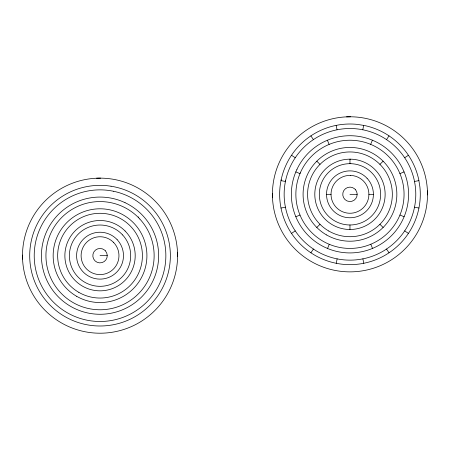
<?xml version="1.0" encoding="UTF-8"?>
<svg xmlns="http://www.w3.org/2000/svg" width="450" height="450" viewBox="0 0 450 450"><rect width="100%" height="100%" fill="white"/><g stroke="black" fill="none" stroke-linecap="round" stroke-linejoin="round"><path stroke-width="0.67" d="M336.251 263.284L337.134 258.863M362.796 129.791L363.679 125.37M327.544 248.462L329.271 244.294M370.659 144.36L372.386 140.186M310.911 252.787L313.414 249.041M386.516 139.612L389.019 135.866M138.274 217.429L138.791 216.911M316.811 227.475L320.001 224.291M379.929 164.362L383.119 161.173M291.51 233.393L295.262 230.889M404.668 157.764L408.414 155.256M295.83 216.754L300.004 215.027M399.926 173.627L404.1 171.9M281.008 208.046L285.429 207.169M414.501 181.485L418.922 180.607M346.506 116.865L350.561 116.792M96.576 178.217L100.631 178.138M326.526 194.327L331.031 194.327M349.965 194.327L357.176 194.327M368.899 194.327L373.404 194.327M100.035 255.673L107.246 255.673M281.008 180.613L285.429 181.491M414.501 207.157L418.922 208.035M295.824 171.906L299.998 173.632M399.932 215.016L404.106 216.748M291.51 155.261L295.256 157.77M404.674 230.884L408.42 233.387M316.811 161.173L320.001 164.362M379.929 224.291L383.119 227.475M310.899 135.872L313.402 139.618M386.527 249.036L389.031 252.782M327.397 140.243L329.141 144.416M370.789 244.237L372.532 248.406M336.156 125.387L337.044 129.808M362.886 258.846L363.774 263.267M427.427 190.862L427.5 194.923A77.535 77.535 0 0 1 310.68 261.174A77.535 77.535 0 0 1 311.715 126.877A77.535 77.535 0 0 1 427.5 194.923M272.43 193.731L272.503 197.786M177.497 252.214L177.57 256.269A77.535 77.535 0 0 1 60.75 322.521A77.535 77.535 0 0 1 61.785 188.229A77.535 77.535 0 0 1 177.57 256.269M22.5 255.077L22.573 259.138M349.965 159.171L349.965 163.682M349.965 224.966L349.965 229.483M281.177 179.702L280.507 183.324A70.324 70.324 0 0 0 280.507 205.329L281.177 208.946A70.324 70.324 0 0 0 290.987 232.627L293.074 235.659A70.324 70.324 0 0 0 308.627 251.218L311.664 253.305A70.324 70.324 0 0 0 335.346 263.115L338.963 263.784A70.324 70.324 0 0 0 360.968 263.784L364.584 263.115A70.324 70.324 0 0 0 388.266 253.305L391.303 251.218A70.324 70.324 0 0 0 406.856 235.659L408.943 232.627A70.324 70.324 0 0 0 418.753 208.946L419.423 205.329A70.324 70.324 0 0 0 419.906 186.975L418.753 179.702A70.324 70.324 0 0 0 408.943 156.026L406.856 152.989A70.324 70.324 0 0 0 391.303 137.43L388.266 135.349A70.324 70.324 0 0 0 364.584 125.539L357.317 124.386A70.324 70.324 0 0 0 338.963 124.869L335.346 125.539A70.324 70.324 0 0 0 311.664 135.349L308.627 137.43A70.324 70.324 0 0 0 293.074 152.989L290.987 156.026A70.324 70.324 0 0 0 281.177 179.702M285.587 180.641L284.957 184.028A65.818 65.818 0 0 0 284.957 204.621L285.587 208.007A65.818 65.818 0 0 0 294.767 230.169L296.719 233.01A65.818 65.818 0 0 0 311.276 247.573L314.117 249.525A65.818 65.818 0 0 0 336.279 258.705L339.671 259.329A65.818 65.818 0 0 0 360.259 259.329L363.651 258.705A65.818 65.818 0 0 0 385.813 249.525L388.648 247.573A65.818 65.818 0 0 0 403.211 233.01L405.163 230.169A65.818 65.818 0 0 0 414.343 208.007L414.973 204.621A65.818 65.818 0 0 0 414.973 184.028L414.343 180.641A65.818 65.818 0 0 0 405.163 158.479L403.211 155.638A65.818 65.818 0 0 0 388.648 141.081L385.813 139.129A65.818 65.818 0 0 0 363.651 129.949L360.259 129.319A65.818 65.818 0 0 0 339.671 129.319L336.279 129.949A65.818 65.818 0 0 0 314.117 139.129L311.276 141.081A65.818 65.818 0 0 0 296.719 155.638L294.767 158.479A65.818 65.818 0 0 0 285.587 180.641M300.291 172.907L299.239 175.534A54.096 54.096 0 0 0 299.694 214.307L300.808 216.911A54.096 54.096 0 0 0 328.545 244.001L331.172 245.053A54.096 54.096 0 0 0 369.945 244.597L372.549 243.484A54.096 54.096 0 0 0 399.639 215.747L400.691 213.114A54.096 54.096 0 0 0 400.236 174.347L399.122 171.743A54.096 54.096 0 0 0 389.739 157.657L387.765 155.627A54.096 54.096 0 0 0 371.385 144.653L368.758 143.601A54.096 54.096 0 0 0 329.985 144.056L327.381 145.17A54.096 54.096 0 0 0 300.291 172.907M296.955 169.341L295.718 172.153A58.601 58.601 0 0 0 294.812 214.144L295.926 217.001A58.601 58.601 0 0 0 324.979 247.337L327.791 248.574A58.601 58.601 0 0 0 369.782 249.474L372.645 248.366A58.601 58.601 0 0 0 402.975 219.308L404.213 216.501A58.601 58.601 0 0 0 405.118 174.504L402.744 168.851A58.601 58.601 0 0 0 374.951 141.311L372.139 140.079A58.601 58.601 0 0 0 330.148 139.174L327.285 140.287A58.601 58.601 0 0 0 296.955 169.341M350.224 159.165L348.384 159.199A35.162 35.162 0 0 0 314.809 194.985A35.162 35.162 0 0 0 349.706 229.489L351.546 229.455A35.162 35.162 0 0 0 375.013 169.644L373.686 168.368A35.162 35.162 0 0 0 350.224 159.165M350.843 163.682L349.088 163.682A30.656 30.656 0 0 0 319.309 194.327A30.656 30.656 0 0 0 349.088 224.966L350.843 224.966A30.656 30.656 0 0 0 372.549 173.599L371.329 172.344A30.656 30.656 0 0 0 350.843 163.682M350.623 175.404L349.307 175.404A18.934 18.934 0 0 0 331.762 199.547A18.934 18.934 0 0 0 359.432 210.724A18.934 18.934 0 0 0 363.583 181.176L362.632 180.253A18.934 18.934 0 0 0 350.623 175.404M111.038 186.216L107.387 185.737A70.324 70.324 0 0 0 29.751 253.221A70.324 70.324 0 0 0 102.487 325.957A70.324 70.324 0 0 0 169.976 248.321L169.493 244.671A70.324 70.324 0 0 0 111.038 186.216M113.721 191.295L110.329 190.671A65.818 65.818 0 0 0 34.307 252.231A65.818 65.818 0 0 0 103.478 321.401A65.818 65.818 0 0 0 165.043 245.379L164.413 241.993A65.818 65.818 0 0 0 113.721 191.295M125.021 202.663L122.209 201.426A58.601 58.601 0 0 0 41.895 248.293A58.601 58.601 0 0 0 107.955 313.74A58.601 58.601 0 0 0 154.074 232.999L152.814 230.197A58.601 58.601 0 0 0 125.021 202.663M355.224 189.388L354.561 188.769A7.211 7.211 0 0 0 342.911 192.825A7.211 7.211 0 0 0 351.906 201.274A7.211 7.211 0 0 0 355.224 189.388M105.294 250.734L104.631 250.116A7.211 7.211 0 0 0 92.981 254.177A7.211 7.211 0 0 0 101.976 262.62A7.211 7.211 0 0 0 105.294 250.734M125.083 230.996L123.756 229.719A35.162 35.162 0 0 0 65.835 247.511A35.162 35.162 0 0 0 109.479 289.547A35.162 35.162 0 0 0 125.083 230.996M113.653 242.522L112.703 241.605A18.934 18.934 0 0 0 81.613 251.308A18.934 18.934 0 0 0 105.041 273.932A18.934 18.934 0 0 0 113.653 242.522M367.054 178.279L366.013 177.238A23.439 23.439 0 0 0 327.262 188.494A23.439 23.439 0 0 0 355.793 217.029A23.439 23.439 0 0 0 367.054 178.279M117.124 239.625L116.083 238.584A23.439 23.439 0 0 0 77.332 249.846A23.439 23.439 0 0 0 105.862 278.381A23.439 23.439 0 0 0 117.124 239.625M139.809 219.004L137.835 216.973A54.096 54.096 0 0 0 47.863 241.374A54.096 54.096 0 0 0 112.826 308.239A54.096 54.096 0 0 0 139.809 219.004M122.619 234.945L121.399 233.691A30.656 30.656 0 0 0 70.464 247.601A30.656 30.656 0 0 0 107.263 285.463A30.656 30.656 0 0 0 122.619 234.945M76.596 296.274A46.884 46.884 0 0 0 146.919 255.673A46.884 46.884 0 0 0 76.596 215.072A46.884 46.884 0 0 0 76.596 296.274M78.846 292.371A42.373 42.373 0 0 0 142.408 255.673A42.373 42.373 0 0 0 78.846 218.976A42.373 42.373 0 0 0 78.846 292.371M326.526 234.928A46.884 46.884 0 0 0 396.849 194.327A46.884 46.884 0 0 0 326.526 153.726A46.884 46.884 0 0 0 326.526 234.928M328.776 231.024A42.373 42.373 0 0 0 392.338 194.327A42.373 42.373 0 0 0 328.776 157.629A42.373 42.373 0 0 0 328.776 231.024"/></g></svg>
